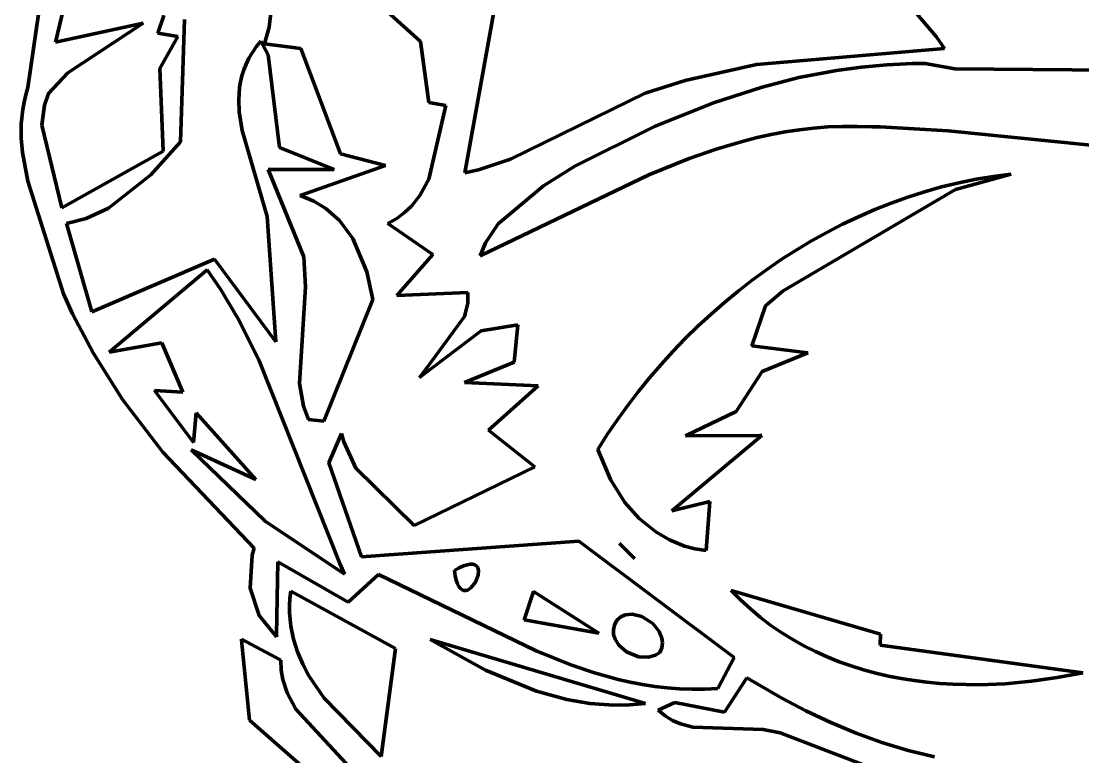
# Model space of a CAD drawing. Header units: millimetres. Extents: x 0 to 10.4, y 0 to 10.4.
# Drawn here: x 2.923 to 3.764, y 8.948 to 9.53 of the extents above; entities that cross this region are included whole.
import ezdxf

# ---------------------------------------------------------------- set-up
doc = ezdxf.new("R2010")
doc.units = ezdxf.units.MM
doc.layers.add('color#2b2b2bff', color=7, linetype='CONTINUOUS', lineweight=100)
doc.layers.add('color#fdfdfdff', color=7, linetype='CONTINUOUS', lineweight=100)

msp = doc.modelspace()

# ---------------------------------------------------------------- linework, layer by layer
at = {"layer": 'color#2b2b2bff'}
for p, q in [((2.92801, 9.47753), (2.95064, 9.63306)), ((2.96739, 9.58728), (2.94983, 9.5135)), ((3.27432, 9.41005), (3.30562, 9.58335)), ((3.11911, 9.52544), (3.12303, 9.55677)), ((3.03102, 9.52064), (3.03564, 9.53465)), ((3.21276, 9.53766), (3.23905, 9.51396)), ((3.62897, 9.53996), (3.64783, 9.51796)), ((2.94983, 9.5135), (3.01933, 9.52862)), ((3.01933, 9.52862), (2.95969, 9.4893)), ((3.0522, 9.53146), (3.04905, 9.43444)), ((3.11547, 9.51208), (3.11911, 9.52544)), ((3.04682, 9.51808), (3.03102, 9.52064)), ((3.03255, 9.4925), (3.04682, 9.51808)), ((3.64783, 9.51796), (3.6544, 9.50838)), ((3.10588, 9.50525), (3.10901, 9.50972)), ((3.10901, 9.50972), (3.1126, 9.51414)), ((3.1126, 9.51414), (3.11853, 9.5035)), ((3.14423, 9.50855), (3.11547, 9.51208)), ((3.17571, 9.42516), (3.14423, 9.50855)), ((3.23905, 9.51396), (3.24562, 9.46556)), ((3.6544, 9.50838), (3.50551, 9.49571)), ((3.10095, 9.49615), (3.10321, 9.50073)), ((3.10321, 9.50073), (3.10588, 9.50525)), ((3.11853, 9.5035), (3.1273, 9.43001)), ((3.03524, 9.42723), (3.03255, 9.4925)), ((3.09763, 9.48688), (3.0991, 9.49154)), ((3.0991, 9.49154), (3.10095, 9.49615)), ((3.50551, 9.49571), (3.44886, 9.48298)), ((3.53909, 9.48537), (3.56874, 9.49106)), ((3.56874, 9.49106), (3.58868, 9.49379)), ((3.58868, 9.49379), (3.60876, 9.49561)), ((3.60876, 9.49561), (3.62895, 9.49647)), ((3.62895, 9.49647), (3.63908, 9.49652)), ((3.63908, 9.49652), (3.66249, 9.49244)), ((3.66249, 9.49244), (3.78689, 9.49125)), ((2.95969, 9.4893), (2.94428, 9.47279)), ((3.09574, 9.47745), (3.09651, 9.48218)), ((3.09651, 9.48218), (3.09763, 9.48688)), ((3.44886, 9.48298), (3.41712, 9.47295)), ((3.5098, 9.47791), (3.53909, 9.48537)), ((2.92631, 9.47177), (2.92801, 9.47753)), ((3.0951, 9.46789), (3.09574, 9.47745)), ((3.47138, 9.4655), (3.5098, 9.47791)), ((2.92391, 9.46027), (2.92495, 9.46602)), ((2.92495, 9.46602), (2.92631, 9.47177)), ((2.94428, 9.47279), (2.94107, 9.46347)), ((3.09553, 9.45822), (3.0951, 9.46789)), ((3.24562, 9.46556), (3.25916, 9.4633)), ((3.41712, 9.47295), (3.31059, 9.42075)), ((3.42451, 9.44659), (3.47138, 9.4655)), ((2.92276, 9.44881), (2.92391, 9.46027)), ((2.94107, 9.46347), (2.9391, 9.44775)), ((3.09781, 9.44359), (3.09553, 9.45822)), ((3.25916, 9.4633), (3.24577, 9.40493)), ((2.92271, 9.43739), (2.92276, 9.44881)), ((2.9391, 9.44775), (2.95486, 9.38235)), ((3.11761, 9.37548), (3.09781, 9.44359)), ((3.36138, 9.41514), (3.42451, 9.44659)), ((3.51711, 9.44033), (3.50608, 9.43791)), ((3.52823, 9.44241), (3.51711, 9.44033)), ((3.53943, 9.44412), (3.52823, 9.44241)), ((3.55072, 9.44543), (3.53943, 9.44412)), ((3.56209, 9.44633), (3.55072, 9.44543)), ((3.57356, 9.44679), (3.56209, 9.44633)), ((3.58512, 9.44679), (3.57356, 9.44679)), ((3.59678, 9.44632), (3.58512, 9.44679)), ((3.60353, 9.44645), (3.59678, 9.44632)), ((3.65724, 9.44325), (3.60353, 9.44645)), ((3.7909, 9.42986), (3.65724, 9.44325)), ((2.92363, 9.426), (2.92271, 9.43739)), ((3.04905, 9.43444), (3.02534, 9.4083)), ((3.49511, 9.43515), (3.4734, 9.42874)), ((3.50608, 9.43791), (3.49511, 9.43515)), ((2.92783, 9.40334), (2.92363, 9.426)), ((2.95486, 9.38235), (3.03524, 9.42723)), ((3.1273, 9.43001), (3.17071, 9.41273)), ((3.21146, 9.41571), (3.17571, 9.42516)), ((3.4734, 9.42874), (3.45194, 9.42127)), ((3.14376, 9.39207), (3.21146, 9.41571)), ((3.31059, 9.42075), (3.28499, 9.41236)), ((3.33669, 9.39974), (3.36138, 9.41514)), ((3.45194, 9.42127), (3.42019, 9.40848)), ((3.02534, 9.4083), (2.9919, 9.38194)), ((3.17071, 9.41273), (3.11851, 9.41257)), ((3.11851, 9.41257), (3.14665, 9.34356)), ((3.28499, 9.41236), (3.27432, 9.41005)), ((3.42019, 9.40848), (3.28634, 9.34434)), ((3.70722, 9.40897), (3.66309, 9.39672)), ((3.67944, 9.40489), (3.69328, 9.40719)), ((3.69328, 9.40719), (3.70722, 9.40897)), ((2.95614, 9.31424), (2.92783, 9.40334)), ((3.24577, 9.40493), (3.23874, 9.39216)), ((3.30074, 9.36963), (3.33669, 9.39974)), ((3.63866, 9.39499), (3.65212, 9.39877)), ((3.65212, 9.39877), (3.66572, 9.40208)), ((3.66572, 9.40208), (3.67944, 9.40489)), ((3.15471, 9.3875), (3.14376, 9.39207)), ((3.23874, 9.39216), (3.2319, 9.38361)), ((3.26779, 9.39347), (3.26779, 9.39347)), ((3.66309, 9.39672), (3.52649, 9.31663)), ((3.61218, 9.38602), (3.62534, 9.39073)), ((3.62534, 9.39073), (3.63866, 9.39499)), ((2.9919, 9.38194), (2.97422, 9.37392)), ((3.16424, 9.38168), (3.15471, 9.3875)), ((3.17494, 9.37222), (3.16424, 9.38168)), ((3.2319, 9.38361), (3.22648, 9.3785)), ((3.58634, 9.37527), (3.59917, 9.38086)), ((3.59917, 9.38086), (3.61218, 9.38602)), ((2.97422, 9.37392), (2.95864, 9.36998)), ((3.1244, 9.27615), (3.11761, 9.37548)), ((3.18541, 9.35808), (3.17494, 9.37222)), ((3.2203, 9.37393), (3.2133, 9.36995)), ((3.22648, 9.3785), (3.2203, 9.37393)), ((3.57368, 9.36926), (3.58634, 9.37527)), ((2.95864, 9.36998), (2.97869, 9.29981)), ((3.2133, 9.36995), (3.24884, 9.34525)), ((3.29076, 9.35463), (3.30074, 9.36963)), ((3.56122, 9.36284), (3.57368, 9.36926)), ((3.19656, 9.33151), (3.18541, 9.35808)), ((3.53689, 9.34881), (3.54895, 9.35602)), ((3.54895, 9.35602), (3.56122, 9.36284)), ((3.28634, 9.34434), (3.29076, 9.35463)), ((3.52505, 9.34123), (3.53689, 9.34881)), ((2.97869, 9.29981), (3.07599, 9.34154)), ((3.07599, 9.34154), (3.1244, 9.27615)), ((3.14665, 9.34356), (3.14796, 9.31974)), ((3.24884, 9.34525), (3.22037, 9.31292)), ((3.51343, 9.33329), (3.52505, 9.34123)), ((3.07009, 9.33304), (2.99242, 9.26785)), ((3.08054, 9.31784), (3.07009, 9.33304)), ((3.20141, 9.30967), (3.19656, 9.33151)), ((3.50205, 9.325), (3.51343, 9.33329)), ((3.49092, 9.31637), (3.50205, 9.325)), ((2.96336, 9.29832), (2.95614, 9.31424)), ((3.09468, 9.2943), (3.08054, 9.31784)), ((3.14796, 9.31974), (3.14312, 9.24303)), ((3.22037, 9.31292), (3.27654, 9.31526)), ((3.27654, 9.31526), (3.27656, 9.30665)), ((3.48003, 9.30742), (3.49092, 9.31637)), ((3.52649, 9.31663), (3.51254, 9.30462)), ((3.16265, 9.2133), (3.20141, 9.30967)), ((3.27656, 9.30665), (3.2741, 9.29616)), ((3.46942, 9.29815), (3.48003, 9.30742)), ((2.97964, 9.26744), (2.96336, 9.29832)), ((3.45907, 9.28858), (3.46942, 9.29815)), ((3.51254, 9.30462), (3.50175, 9.27301)), ((3.11114, 9.26178), (3.09468, 9.2943)), ((3.2741, 9.29616), (3.24484, 9.25655)), ((3.28721, 9.28494), (3.31616, 9.28959)), ((3.31616, 9.28959), (3.31337, 9.26008)), ((3.449, 9.27872), (3.45907, 9.28858)), ((3.23822, 9.24793), (3.28721, 9.28494)), ((2.99242, 9.26785), (3.03405, 9.27527)), ((3.03405, 9.27527), (3.05084, 9.23631)), ((3.43923, 9.26859), (3.449, 9.27872)), ((3.50175, 9.27301), (3.54615, 9.26748)), ((3.00308, 9.23059), (2.97964, 9.26744)), ((3.42975, 9.25819), (3.43923, 9.26859)), ((3.54615, 9.26748), (3.50983, 9.25271)), ((3.17521, 9.10046), (3.11114, 9.26178)), ((3.24484, 9.25655), (3.23822, 9.24793)), ((3.31337, 9.26008), (3.27389, 9.24393)), ((3.42059, 9.24753), (3.42975, 9.25819)), ((3.41174, 9.23664), (3.42059, 9.24753)), ((3.50983, 9.25271), (3.48943, 9.22096)), ((3.05084, 9.23631), (3.02838, 9.23772)), ((3.02838, 9.23772), (3.05937, 9.19642)), ((3.14312, 9.24303), (3.1464, 9.22517)), ((3.27389, 9.24393), (3.33239, 9.2414)), ((3.33239, 9.2414), (3.29302, 9.20606)), ((3.03498, 9.18882), (3.00308, 9.23059)), ((3.40322, 9.22551), (3.41174, 9.23664)), ((3.1464, 9.22517), (3.15042, 9.21464)), ((3.39503, 9.21417), (3.40322, 9.22551)), ((3.48943, 9.22096), (3.44921, 9.20159)), ((3.05937, 9.19642), (3.06137, 9.21996)), ((3.06137, 9.21996), (3.10867, 9.16701)), ((3.15042, 9.21464), (3.16265, 9.2133)), ((3.3872, 9.20262), (3.39503, 9.21417)), ((3.29302, 9.20606), (3.3297, 9.17711)), ((3.17662, 9.20353), (3.1665, 9.18024)), ((3.17833, 9.19691), (3.17662, 9.20353)), ((3.1878, 9.17597), (3.17833, 9.19691)), ((3.37971, 9.19088), (3.3872, 9.20262)), ((3.50978, 9.20188), (3.43842, 9.14219)), ((3.44921, 9.20159), (3.50816, 9.20187)), ((3.50816, 9.20187), (3.50978, 9.20188)), ((3.10734, 9.11284), (3.03498, 9.18882)), ((3.10867, 9.16701), (3.05748, 9.19064)), ((3.05748, 9.19064), (3.11595, 9.134)), ((3.38961, 9.16711), (3.37971, 9.19088)), ((3.1665, 9.18024), (3.19248, 9.10586)), ((3.23424, 9.13075), (3.1878, 9.17597)), ((3.3297, 9.17711), (3.23424, 9.13075)), ((3.40117, 9.149), (3.38961, 9.16711)), ((3.41248, 9.13627), (3.40117, 9.149)), ((3.43842, 9.14219), (3.46836, 9.14966)), ((3.46836, 9.14966), (3.46547, 9.11089)), ((3.11595, 9.134), (3.17891, 9.09212)), ((3.42555, 9.12559), (3.41248, 9.13627)), ((3.43647, 9.11921), (3.42555, 9.12559)), ((3.10585, 9.10731), (3.10734, 9.11284)), ((3.19248, 9.10586), (3.36451, 9.11827)), ((3.36451, 9.11827), (3.48786, 9.02624)), ((3.40275, 9.11066), (3.39693, 9.11654)), ((3.39693, 9.11654), (3.40275, 9.11066)), ((3.44831, 9.11443), (3.43647, 9.11921)), ((3.45669, 9.11224), (3.44831, 9.11443)), ((3.46547, 9.11089), (3.45669, 9.11224)), ((3.10419, 9.08098), (3.10585, 9.10731)), ((3.40275, 9.11066), (3.40886, 9.10457)), ((3.40886, 9.10457), (3.40275, 9.11066)), ((3.12598, 9.10203), (3.12495, 9.04414)), ((3.1819, 9.07002), (3.12598, 9.10203)), ((3.17891, 9.09212), (3.17521, 9.10046)), ((3.26987, 9.0972), (3.26596, 9.09514)), ((3.26596, 9.09514), (3.26662, 9.09083)), ((3.27327, 9.09867), (3.26987, 9.0972)), ((3.27618, 9.09958), (3.27327, 9.09867)), ((3.27863, 9.09999), (3.27618, 9.09958)), ((3.28065, 9.09995), (3.27863, 9.09999)), ((3.28226, 9.09951), (3.28065, 9.09995)), ((3.28349, 9.09872), (3.28226, 9.09951)), ((3.28435, 9.09762), (3.28349, 9.09872)), ((3.28489, 9.09628), (3.28435, 9.09762)), ((3.28478, 9.09127), (3.28513, 9.09474)), ((3.28513, 9.09474), (3.28489, 9.09628)), ((3.20594, 9.09198), (3.1819, 9.07002)), ((3.33074, 9.03134), (3.20594, 9.09198)), ((3.26662, 9.09083), (3.26746, 9.08728)), ((3.26746, 9.08728), (3.26845, 9.08445)), ((3.28262, 9.08585), (3.28478, 9.09127)), ((3.11134, 9.0595), (3.10419, 9.08098)), ((3.13566, 9.07299), (3.1363, 9.07874)), ((3.1363, 9.07874), (3.2194, 9.03333)), ((3.26845, 9.08445), (3.26959, 9.08228)), ((3.26959, 9.08228), (3.27083, 9.08072)), ((3.27083, 9.08072), (3.27215, 9.07972)), ((3.27215, 9.07972), (3.27353, 9.07923)), ((3.27353, 9.07923), (3.27495, 9.0792)), ((3.27495, 9.0792), (3.27636, 9.07958)), ((3.27636, 9.07958), (3.27776, 9.08032)), ((3.27776, 9.08032), (3.27911, 9.08137)), ((3.27911, 9.08137), (3.28262, 9.08585)), ((3.32873, 9.07848), (3.32135, 9.05588)), ((3.3806, 9.0455), (3.32873, 9.07848)), ((3.48536, 9.07931), (3.60373, 9.04471)), ((3.49285, 9.07171), (3.48536, 9.07931)), ((3.13535, 9.06734), (3.13566, 9.07299)), ((3.50062, 9.06456), (3.49285, 9.07171)), ((3.13538, 9.0618), (3.13535, 9.06734)), ((3.13572, 9.05636), (3.13538, 9.0618)), ((3.50864, 9.05786), (3.50062, 9.06456)), ((3.12492, 9.04255), (3.11134, 9.0595)), ((3.13636, 9.05102), (3.13572, 9.05636)), ((3.32135, 9.05588), (3.3806, 9.0455)), ((3.39468, 9.05578), (3.39277, 9.05187)), ((3.39783, 9.05832), (3.39468, 9.05578)), ((3.40133, 9.05987), (3.39783, 9.05832)), ((3.40697, 9.06052), (3.40133, 9.05987)), ((3.41466, 9.0587), (3.40697, 9.06052)), ((3.42329, 9.05308), (3.41466, 9.0587)), ((3.42834, 9.04674), (3.42329, 9.05308)), ((3.51691, 9.0516), (3.50864, 9.05786)), ((3.12495, 9.04414), (3.12492, 9.04255)), ((3.13849, 9.04063), (3.13636, 9.05102)), ((3.39277, 9.05187), (3.39198, 9.04801)), ((3.39198, 9.04801), (3.3922, 9.04428)), ((3.3922, 9.04428), (3.3933, 9.04073)), ((3.43046, 9.04136), (3.42834, 9.04674)), ((3.5254, 9.04577), (3.51691, 9.0516)), ((3.53412, 9.04037), (3.5254, 9.04577)), ((3.60373, 9.04471), (3.60346, 9.03602)), ((3.09732, 9.04072), (3.12849, 9.02405)), ((3.09767, 9.03718), (3.09732, 9.04072)), ((3.10355, 8.97656), (3.09767, 9.03718)), ((3.14167, 9.03063), (3.13849, 9.04063)), ((3.24677, 9.04045), (3.4175, 8.98981)), ((3.29062, 9.01612), (3.24677, 9.04045)), ((3.3933, 9.04073), (3.39635, 9.03589)), ((3.39635, 9.03589), (3.40242, 9.03066)), ((3.43037, 9.03389), (3.43088, 9.03763)), ((3.43088, 9.03763), (3.43046, 9.04136)), ((3.54303, 9.03538), (3.53412, 9.04037)), ((3.60346, 9.03602), (3.76397, 9.01411)), ((3.14579, 9.02099), (3.14167, 9.03063)), ((3.2194, 9.03333), (3.2079, 8.9477)), ((3.35828, 9.02031), (3.33074, 9.03134)), ((3.40242, 9.03066), (3.41192, 9.02679)), ((3.4199, 9.02643), (3.4255, 9.02809)), ((3.4255, 9.02809), (3.42882, 9.03023)), ((3.42882, 9.03023), (3.43037, 9.03389)), ((3.55214, 9.0308), (3.54303, 9.03538)), ((3.56143, 9.02662), (3.55214, 9.0308)), ((3.12849, 9.02405), (3.1288, 9.01624)), ((3.15075, 9.01169), (3.14579, 9.02099)), ((3.37692, 9.01402), (3.35828, 9.02031)), ((3.41192, 9.02679), (3.4199, 9.02643)), ((3.48786, 9.02624), (3.47482, 9.00161)), ((3.57088, 9.02283), (3.56143, 9.02662)), ((3.58048, 9.01942), (3.57088, 9.02283)), ((3.59022, 9.01639), (3.58048, 9.01942)), ((3.1288, 9.01624), (3.13004, 9.00879)), ((3.16275, 8.99406), (3.15075, 9.01169)), ((3.33111, 8.99944), (3.29062, 9.01612)), ((3.39583, 9.00877), (3.37692, 9.01402)), ((3.60008, 9.01372), (3.59022, 9.01639)), ((3.61006, 9.01141), (3.60008, 9.01372)), ((3.62013, 9.00945), (3.61006, 9.01141)), ((3.76397, 9.01411), (3.74379, 9.01021)), ((3.13004, 9.00879), (3.13343, 8.99826)), ((3.4054, 9.00659), (3.39583, 9.00877)), ((3.41505, 9.00474), (3.4054, 9.00659)), ((3.42478, 9.00323), (3.41505, 9.00474)), ((3.4346, 9.00209), (3.42478, 9.00323)), ((3.4445, 9.00133), (3.4346, 9.00209)), ((3.48006, 8.98289), (3.49766, 9.01009)), ((3.49766, 9.01009), (3.5254, 8.9939)), ((3.63028, 9.00783), (3.62013, 9.00945)), ((3.64051, 9.00655), (3.63028, 9.00783)), ((3.6508, 9.00559), (3.64051, 9.00655)), ((3.66113, 9.00495), (3.6508, 9.00559)), ((3.68187, 9.00458), (3.66113, 9.00495)), ((3.70263, 9.00537), (3.68187, 9.00458)), ((3.72331, 9.00727), (3.70263, 9.00537)), ((3.74379, 9.01021), (3.72331, 9.00727)), ((3.13343, 8.99826), (3.14036, 8.98525)), ((3.2079, 8.9477), (3.16275, 8.99406)), ((3.35508, 8.99291), (3.33111, 8.99944)), ((3.45451, 9.00099), (3.4445, 9.00133)), ((3.46461, 9.00107), (3.45451, 9.00099)), ((3.47482, 9.00161), (3.46461, 9.00107)), ((3.5254, 8.9939), (3.54458, 8.98392)), ((3.14036, 8.98525), (3.18648, 8.93531)), ((3.37344, 8.9898), (3.35508, 8.99291)), ((3.39211, 8.98847), (3.37344, 8.9898)), ((3.40474, 8.98867), (3.39211, 8.98847)), ((3.4175, 8.98981), (3.40474, 8.98867)), ((3.4275, 8.98455), (3.44058, 8.99056)), ((3.44058, 8.99056), (3.48006, 8.98289)), ((3.43305, 8.97986), (3.4275, 8.98455)), ((3.43893, 8.97625), (3.43305, 8.97986)), ((3.54458, 8.98392), (3.56425, 8.9747)), ((3.215, 8.87916), (3.10355, 8.97656)), ((3.44511, 8.97359), (3.43893, 8.97625)), ((3.45485, 8.97107), (3.44511, 8.97359)), ((3.51075, 8.96917), (3.45485, 8.97107)), ((3.52418, 8.96646), (3.51075, 8.96917)), ((3.56425, 8.9747), (3.58433, 8.96634)), ((3.62333, 8.92839), (3.52418, 8.96646)), ((3.58433, 8.96634), (3.60479, 8.95893)), ((3.60479, 8.95893), (3.62555, 8.95257)), ((3.62555, 8.95257), (3.64656, 8.94736))]:
    msp.add_line(p, q, dxfattribs=at)
at = {"layer": 'color#fdfdfdff'}
for p, q in [((2.95064, 9.63306), (2.92801, 9.47753)), ((2.94983, 9.5135), (2.96739, 9.58728)), ((3.30562, 9.58335), (3.27432, 9.41005)), ((3.12303, 9.55677), (3.11911, 9.52544)), ((3.03564, 9.53465), (3.03102, 9.52064)), ((3.23905, 9.51396), (3.21276, 9.53766)), ((3.64783, 9.51796), (3.62897, 9.53996)), ((3.01933, 9.52862), (2.94983, 9.5135)), ((2.95969, 9.4893), (3.01933, 9.52862)), ((3.04905, 9.43444), (3.0522, 9.53146)), ((3.11911, 9.52544), (3.11547, 9.51208)), ((3.03102, 9.52064), (3.04682, 9.51808)), ((3.04682, 9.51808), (3.03255, 9.4925)), ((3.6544, 9.50838), (3.64783, 9.51796)), ((3.10901, 9.50972), (3.10588, 9.50525)), ((3.1126, 9.51414), (3.10901, 9.50972)), ((3.11853, 9.5035), (3.1126, 9.51414)), ((3.11547, 9.51208), (3.14423, 9.50855)), ((3.14423, 9.50855), (3.17571, 9.42516)), ((3.24562, 9.46556), (3.23905, 9.51396)), ((3.50551, 9.49571), (3.6544, 9.50838)), ((3.10321, 9.50073), (3.10095, 9.49615)), ((3.10588, 9.50525), (3.10321, 9.50073)), ((3.1273, 9.43001), (3.11853, 9.5035)), ((3.03255, 9.4925), (3.03524, 9.42723)), ((3.0991, 9.49154), (3.09763, 9.48688)), ((3.10095, 9.49615), (3.0991, 9.49154)), ((3.44886, 9.48298), (3.50551, 9.49571)), ((3.56874, 9.49106), (3.53909, 9.48537)), ((3.58868, 9.49379), (3.56874, 9.49106)), ((3.60876, 9.49561), (3.58868, 9.49379)), ((3.62895, 9.49647), (3.60876, 9.49561)), ((3.63908, 9.49652), (3.62895, 9.49647)), ((3.66249, 9.49244), (3.63908, 9.49652)), ((3.78689, 9.49125), (3.66249, 9.49244)), ((2.94428, 9.47279), (2.95969, 9.4893)), ((3.09651, 9.48218), (3.09574, 9.47745)), ((3.09763, 9.48688), (3.09651, 9.48218)), ((3.41712, 9.47295), (3.44886, 9.48298)), ((3.53909, 9.48537), (3.5098, 9.47791)), ((2.92801, 9.47753), (2.92631, 9.47177)), ((3.09574, 9.47745), (3.0951, 9.46789)), ((3.5098, 9.47791), (3.47138, 9.4655)), ((2.92495, 9.46602), (2.92391, 9.46027)), ((2.92631, 9.47177), (2.92495, 9.46602)), ((2.94107, 9.46347), (2.94428, 9.47279)), ((3.0951, 9.46789), (3.09553, 9.45822)), ((3.25916, 9.4633), (3.24562, 9.46556)), ((3.31059, 9.42075), (3.41712, 9.47295)), ((3.47138, 9.4655), (3.42451, 9.44659)), ((2.92391, 9.46027), (2.92276, 9.44881)), ((2.9391, 9.44775), (2.94107, 9.46347)), ((3.09553, 9.45822), (3.09781, 9.44359)), ((3.24577, 9.40493), (3.25916, 9.4633)), ((2.92276, 9.44881), (2.92271, 9.43739)), ((2.95486, 9.38235), (2.9391, 9.44775)), ((3.09781, 9.44359), (3.11761, 9.37548)), ((3.42451, 9.44659), (3.36138, 9.41514)), ((3.50608, 9.43791), (3.51711, 9.44033)), ((3.51711, 9.44033), (3.52823, 9.44241)), ((3.52823, 9.44241), (3.53943, 9.44412)), ((3.53943, 9.44412), (3.55072, 9.44543)), ((3.55072, 9.44543), (3.56209, 9.44633)), ((3.56209, 9.44633), (3.57356, 9.44679)), ((3.57356, 9.44679), (3.58512, 9.44679)), ((3.58512, 9.44679), (3.59678, 9.44632)), ((3.59678, 9.44632), (3.60353, 9.44645)), ((3.60353, 9.44645), (3.65724, 9.44325)), ((3.65724, 9.44325), (3.7909, 9.42986)), ((2.92271, 9.43739), (2.92363, 9.426)), ((3.02534, 9.4083), (3.04905, 9.43444)), ((3.4734, 9.42874), (3.49511, 9.43515)), ((3.49511, 9.43515), (3.50608, 9.43791)), ((2.92363, 9.426), (2.92783, 9.40334)), ((3.03524, 9.42723), (2.95486, 9.38235)), ((3.17071, 9.41273), (3.1273, 9.43001)), ((3.17571, 9.42516), (3.21146, 9.41571)), ((3.45194, 9.42127), (3.4734, 9.42874)), ((3.21146, 9.41571), (3.14376, 9.39207)), ((3.28499, 9.41236), (3.31059, 9.42075)), ((3.36138, 9.41514), (3.33669, 9.39974)), ((3.42019, 9.40848), (3.45194, 9.42127)), ((2.9919, 9.38194), (3.02534, 9.4083)), ((3.11851, 9.41257), (3.17071, 9.41273)), ((3.14665, 9.34356), (3.11851, 9.41257)), ((3.27432, 9.41005), (3.28499, 9.41236)), ((3.28634, 9.34434), (3.42019, 9.40848)), ((3.66309, 9.39672), (3.70722, 9.40897)), ((3.69328, 9.40719), (3.67944, 9.40489)), ((3.70722, 9.40897), (3.69328, 9.40719)), ((2.92783, 9.40334), (2.95614, 9.31424)), ((3.23874, 9.39216), (3.24577, 9.40493)), ((3.33669, 9.39974), (3.30074, 9.36963)), ((3.65212, 9.39877), (3.63866, 9.39499)), ((3.66572, 9.40208), (3.65212, 9.39877)), ((3.67944, 9.40489), (3.66572, 9.40208)), ((3.14376, 9.39207), (3.15471, 9.3875)), ((3.2319, 9.38361), (3.23874, 9.39216)), ((3.26779, 9.39347), (3.26779, 9.39347)), ((3.52649, 9.31663), (3.66309, 9.39672)), ((3.62534, 9.39073), (3.61218, 9.38602)), ((3.63866, 9.39499), (3.62534, 9.39073)), ((2.97422, 9.37392), (2.9919, 9.38194)), ((3.15471, 9.3875), (3.16424, 9.38168)), ((3.16424, 9.38168), (3.17494, 9.37222)), ((3.22648, 9.3785), (3.2319, 9.38361)), ((3.59917, 9.38086), (3.58634, 9.37527)), ((3.61218, 9.38602), (3.59917, 9.38086)), ((2.95864, 9.36998), (2.97422, 9.37392)), ((3.11761, 9.37548), (3.1244, 9.27615)), ((3.17494, 9.37222), (3.18541, 9.35808)), ((3.2133, 9.36995), (3.2203, 9.37393)), ((3.2203, 9.37393), (3.22648, 9.3785)), ((3.58634, 9.37527), (3.57368, 9.36926)), ((2.97869, 9.29981), (2.95864, 9.36998)), ((3.24884, 9.34525), (3.2133, 9.36995)), ((3.30074, 9.36963), (3.29076, 9.35463)), ((3.57368, 9.36926), (3.56122, 9.36284)), ((3.18541, 9.35808), (3.19656, 9.33151)), ((3.54895, 9.35602), (3.53689, 9.34881)), ((3.56122, 9.36284), (3.54895, 9.35602)), ((3.29076, 9.35463), (3.28634, 9.34434)), ((3.53689, 9.34881), (3.52505, 9.34123)), ((3.07599, 9.34154), (2.97869, 9.29981)), ((3.1244, 9.27615), (3.07599, 9.34154)), ((3.14796, 9.31974), (3.14665, 9.34356)), ((3.22037, 9.31292), (3.24884, 9.34525)), ((3.52505, 9.34123), (3.51343, 9.33329)), ((2.99242, 9.26785), (3.07009, 9.33304)), ((3.07009, 9.33304), (3.08054, 9.31784)), ((3.19656, 9.33151), (3.20141, 9.30967)), ((3.51343, 9.33329), (3.50205, 9.325)), ((3.50205, 9.325), (3.49092, 9.31637)), ((2.95614, 9.31424), (2.96336, 9.29832)), ((3.08054, 9.31784), (3.09468, 9.2943)), ((3.14312, 9.24303), (3.14796, 9.31974)), ((3.27654, 9.31526), (3.22037, 9.31292)), ((3.27656, 9.30665), (3.27654, 9.31526)), ((3.49092, 9.31637), (3.48003, 9.30742)), ((3.51254, 9.30462), (3.52649, 9.31663)), ((3.20141, 9.30967), (3.16265, 9.2133)), ((3.2741, 9.29616), (3.27656, 9.30665)), ((3.48003, 9.30742), (3.46942, 9.29815)), ((2.96336, 9.29832), (2.97964, 9.26744)), ((3.46942, 9.29815), (3.45907, 9.28858)), ((3.50175, 9.27301), (3.51254, 9.30462)), ((3.09468, 9.2943), (3.11114, 9.26178)), ((3.24484, 9.25655), (3.2741, 9.29616)), ((3.31616, 9.28959), (3.28721, 9.28494)), ((3.31337, 9.26008), (3.31616, 9.28959)), ((3.45907, 9.28858), (3.449, 9.27872)), ((3.28721, 9.28494), (3.23822, 9.24793)), ((3.03405, 9.27527), (2.99242, 9.26785)), ((3.05084, 9.23631), (3.03405, 9.27527)), ((3.449, 9.27872), (3.43923, 9.26859)), ((3.54615, 9.26748), (3.50175, 9.27301)), ((2.97964, 9.26744), (3.00308, 9.23059)), ((3.43923, 9.26859), (3.42975, 9.25819)), ((3.50983, 9.25271), (3.54615, 9.26748)), ((3.11114, 9.26178), (3.17521, 9.10046)), ((3.23822, 9.24793), (3.24484, 9.25655)), ((3.27389, 9.24393), (3.31337, 9.26008)), ((3.42975, 9.25819), (3.42059, 9.24753)), ((3.42059, 9.24753), (3.41174, 9.23664)), ((3.48943, 9.22096), (3.50983, 9.25271)), ((3.05937, 9.19642), (3.02838, 9.23772)), ((3.02838, 9.23772), (3.05084, 9.23631)), ((3.1464, 9.22517), (3.14312, 9.24303)), ((3.33239, 9.2414), (3.27389, 9.24393)), ((3.29302, 9.20606), (3.33239, 9.2414)), ((3.00308, 9.23059), (3.03498, 9.18882)), ((3.41174, 9.23664), (3.40322, 9.22551)), ((3.15042, 9.21464), (3.1464, 9.22517)), ((3.40322, 9.22551), (3.39503, 9.21417)), ((3.44921, 9.20159), (3.48943, 9.22096)), ((3.06137, 9.21996), (3.05937, 9.19642)), ((3.10867, 9.16701), (3.06137, 9.21996)), ((3.16265, 9.2133), (3.15042, 9.21464)), ((3.39503, 9.21417), (3.3872, 9.20262)), ((3.3297, 9.17711), (3.29302, 9.20606)), ((3.1665, 9.18024), (3.17662, 9.20353)), ((3.17662, 9.20353), (3.17833, 9.19691)), ((3.17833, 9.19691), (3.1878, 9.17597)), ((3.3872, 9.20262), (3.37971, 9.19088)), ((3.43842, 9.14219), (3.50978, 9.20188)), ((3.50816, 9.20187), (3.44921, 9.20159)), ((3.50978, 9.20188), (3.50816, 9.20187)), ((3.03498, 9.18882), (3.10734, 9.11284)), ((3.11595, 9.134), (3.05748, 9.19064)), ((3.05748, 9.19064), (3.10867, 9.16701)), ((3.37971, 9.19088), (3.38961, 9.16711)), ((3.19248, 9.10586), (3.1665, 9.18024)), ((3.1878, 9.17597), (3.23424, 9.13075)), ((3.23424, 9.13075), (3.3297, 9.17711)), ((3.38961, 9.16711), (3.40117, 9.149)), ((3.40117, 9.149), (3.41248, 9.13627)), ((3.46836, 9.14966), (3.43842, 9.14219)), ((3.46547, 9.11089), (3.46836, 9.14966)), ((3.17891, 9.09212), (3.11595, 9.134)), ((3.41248, 9.13627), (3.42555, 9.12559)), ((3.42555, 9.12559), (3.43647, 9.11921)), ((3.10734, 9.11284), (3.10585, 9.10731)), ((3.36451, 9.11827), (3.19248, 9.10586)), ((3.48786, 9.02624), (3.36451, 9.11827)), ((3.40275, 9.11066), (3.39693, 9.11654)), ((3.39693, 9.11654), (3.40275, 9.11066)), ((3.43647, 9.11921), (3.44831, 9.11443)), ((3.44831, 9.11443), (3.45669, 9.11224)), ((3.45669, 9.11224), (3.46547, 9.11089)), ((3.10585, 9.10731), (3.10419, 9.08098)), ((3.40275, 9.11066), (3.40886, 9.10457)), ((3.40886, 9.10457), (3.40275, 9.11066)), ((3.12495, 9.04414), (3.12598, 9.10203)), ((3.12598, 9.10203), (3.1819, 9.07002)), ((3.17521, 9.10046), (3.17891, 9.09212)), ((3.26596, 9.09514), (3.26987, 9.0972)), ((3.26662, 9.09083), (3.26596, 9.09514)), ((3.26987, 9.0972), (3.27327, 9.09867)), ((3.27327, 9.09867), (3.27618, 9.09958)), ((3.27618, 9.09958), (3.27863, 9.09999)), ((3.27863, 9.09999), (3.28065, 9.09995)), ((3.28065, 9.09995), (3.28226, 9.09951)), ((3.28226, 9.09951), (3.28349, 9.09872)), ((3.28349, 9.09872), (3.28435, 9.09762)), ((3.28435, 9.09762), (3.28489, 9.09628)), ((3.28513, 9.09474), (3.28478, 9.09127)), ((3.28489, 9.09628), (3.28513, 9.09474)), ((3.1819, 9.07002), (3.20594, 9.09198)), ((3.20594, 9.09198), (3.33074, 9.03134)), ((3.26746, 9.08728), (3.26662, 9.09083)), ((3.26845, 9.08445), (3.26746, 9.08728)), ((3.28478, 9.09127), (3.28262, 9.08585)), ((3.10419, 9.08098), (3.11134, 9.0595)), ((3.1363, 9.07874), (3.13566, 9.07299)), ((3.2194, 9.03333), (3.1363, 9.07874)), ((3.26959, 9.08228), (3.26845, 9.08445)), ((3.27083, 9.08072), (3.26959, 9.08228)), ((3.27215, 9.07972), (3.27083, 9.08072)), ((3.27353, 9.07923), (3.27215, 9.07972)), ((3.27495, 9.0792), (3.27353, 9.07923)), ((3.27636, 9.07958), (3.27495, 9.0792)), ((3.27776, 9.08032), (3.27636, 9.07958)), ((3.27911, 9.08137), (3.27776, 9.08032)), ((3.28262, 9.08585), (3.27911, 9.08137)), ((3.32135, 9.05588), (3.32873, 9.07848)), ((3.32873, 9.07848), (3.3806, 9.0455)), ((3.48536, 9.07931), (3.49285, 9.07171)), ((3.60373, 9.04471), (3.48536, 9.07931)), ((3.13566, 9.07299), (3.13535, 9.06734)), ((3.49285, 9.07171), (3.50062, 9.06456)), ((3.13535, 9.06734), (3.13538, 9.0618)), ((3.13538, 9.0618), (3.13572, 9.05636)), ((3.50062, 9.06456), (3.50864, 9.05786)), ((3.11134, 9.0595), (3.12492, 9.04255)), ((3.13572, 9.05636), (3.13636, 9.05102)), ((3.3806, 9.0455), (3.32135, 9.05588)), ((3.39277, 9.05187), (3.39468, 9.05578)), ((3.39468, 9.05578), (3.39783, 9.05832)), ((3.39783, 9.05832), (3.40133, 9.05987)), ((3.40133, 9.05987), (3.40697, 9.06052)), ((3.40697, 9.06052), (3.41466, 9.0587)), ((3.41466, 9.0587), (3.42329, 9.05308)), ((3.42329, 9.05308), (3.42834, 9.04674)), ((3.50864, 9.05786), (3.51691, 9.0516)), ((3.12492, 9.04255), (3.12495, 9.04414)), ((3.13636, 9.05102), (3.13849, 9.04063)), ((3.39198, 9.04801), (3.39277, 9.05187)), ((3.3922, 9.04428), (3.39198, 9.04801)), ((3.3933, 9.04073), (3.3922, 9.04428)), ((3.42834, 9.04674), (3.43046, 9.04136)), ((3.51691, 9.0516), (3.5254, 9.04577)), ((3.5254, 9.04577), (3.53412, 9.04037)), ((3.60346, 9.03602), (3.60373, 9.04471)), ((3.09732, 9.04072), (3.09767, 9.03718)), ((3.12849, 9.02405), (3.09732, 9.04072)), ((3.09767, 9.03718), (3.10355, 8.97656)), ((3.13849, 9.04063), (3.14167, 9.03063)), ((3.24677, 9.04045), (3.29062, 9.01612)), ((3.4175, 8.98981), (3.24677, 9.04045)), ((3.39635, 9.03589), (3.3933, 9.04073)), ((3.40242, 9.03066), (3.39635, 9.03589)), ((3.43088, 9.03763), (3.43037, 9.03389)), ((3.43046, 9.04136), (3.43088, 9.03763)), ((3.53412, 9.04037), (3.54303, 9.03538)), ((3.76397, 9.01411), (3.60346, 9.03602)), ((3.14167, 9.03063), (3.14579, 9.02099)), ((3.2079, 8.9477), (3.2194, 9.03333)), ((3.33074, 9.03134), (3.35828, 9.02031)), ((3.41192, 9.02679), (3.40242, 9.03066)), ((3.4255, 9.02809), (3.4199, 9.02643)), ((3.42882, 9.03023), (3.4255, 9.02809)), ((3.43037, 9.03389), (3.42882, 9.03023)), ((3.54303, 9.03538), (3.55214, 9.0308)), ((3.55214, 9.0308), (3.56143, 9.02662)), ((3.1288, 9.01624), (3.12849, 9.02405)), ((3.14579, 9.02099), (3.15075, 9.01169)), ((3.35828, 9.02031), (3.37692, 9.01402)), ((3.4199, 9.02643), (3.41192, 9.02679)), ((3.47482, 9.00161), (3.48786, 9.02624)), ((3.56143, 9.02662), (3.57088, 9.02283)), ((3.57088, 9.02283), (3.58048, 9.01942)), ((3.58048, 9.01942), (3.59022, 9.01639)), ((3.13004, 9.00879), (3.1288, 9.01624)), ((3.15075, 9.01169), (3.16275, 8.99406)), ((3.29062, 9.01612), (3.33111, 8.99944)), ((3.37692, 9.01402), (3.39583, 9.00877)), ((3.59022, 9.01639), (3.60008, 9.01372)), ((3.60008, 9.01372), (3.61006, 9.01141)), ((3.61006, 9.01141), (3.62013, 9.00945)), ((3.74379, 9.01021), (3.76397, 9.01411)), ((3.13343, 8.99826), (3.13004, 9.00879)), ((3.39583, 9.00877), (3.4054, 9.00659)), ((3.4054, 9.00659), (3.41505, 9.00474)), ((3.41505, 9.00474), (3.42478, 9.00323)), ((3.42478, 9.00323), (3.4346, 9.00209)), ((3.4346, 9.00209), (3.4445, 9.00133)), ((3.49766, 9.01009), (3.48006, 8.98289)), ((3.5254, 8.9939), (3.49766, 9.01009)), ((3.62013, 9.00945), (3.63028, 9.00783)), ((3.63028, 9.00783), (3.64051, 9.00655)), ((3.64051, 9.00655), (3.6508, 9.00559)), ((3.6508, 9.00559), (3.66113, 9.00495)), ((3.66113, 9.00495), (3.68187, 9.00458)), ((3.68187, 9.00458), (3.70263, 9.00537)), ((3.70263, 9.00537), (3.72331, 9.00727)), ((3.72331, 9.00727), (3.74379, 9.01021)), ((3.14036, 8.98525), (3.13343, 8.99826)), ((3.16275, 8.99406), (3.2079, 8.9477)), ((3.33111, 8.99944), (3.35508, 8.99291)), ((3.4445, 9.00133), (3.45451, 9.00099)), ((3.45451, 9.00099), (3.46461, 9.00107)), ((3.46461, 9.00107), (3.47482, 9.00161)), ((3.54458, 8.98392), (3.5254, 8.9939)), ((3.18648, 8.93531), (3.14036, 8.98525)), ((3.35508, 8.99291), (3.37344, 8.9898)), ((3.37344, 8.9898), (3.39211, 8.98847)), ((3.39211, 8.98847), (3.40474, 8.98867)), ((3.40474, 8.98867), (3.4175, 8.98981)), ((3.44058, 8.99056), (3.4275, 8.98455)), ((3.48006, 8.98289), (3.44058, 8.99056)), ((3.4275, 8.98455), (3.43305, 8.97986)), ((3.43305, 8.97986), (3.43893, 8.97625)), ((3.56425, 8.9747), (3.54458, 8.98392)), ((3.10355, 8.97656), (3.215, 8.87916)), ((3.43893, 8.97625), (3.44511, 8.97359)), ((3.44511, 8.97359), (3.45485, 8.97107)), ((3.45485, 8.97107), (3.51075, 8.96917)), ((3.51075, 8.96917), (3.52418, 8.96646)), ((3.58433, 8.96634), (3.56425, 8.9747)), ((3.52418, 8.96646), (3.62333, 8.92839)), ((3.60479, 8.95893), (3.58433, 8.96634)), ((3.62555, 8.95257), (3.60479, 8.95893)), ((3.64656, 8.94736), (3.62555, 8.95257))]:
    msp.add_line(p, q, dxfattribs=at)

doc.saveas('drawing.dxf')
